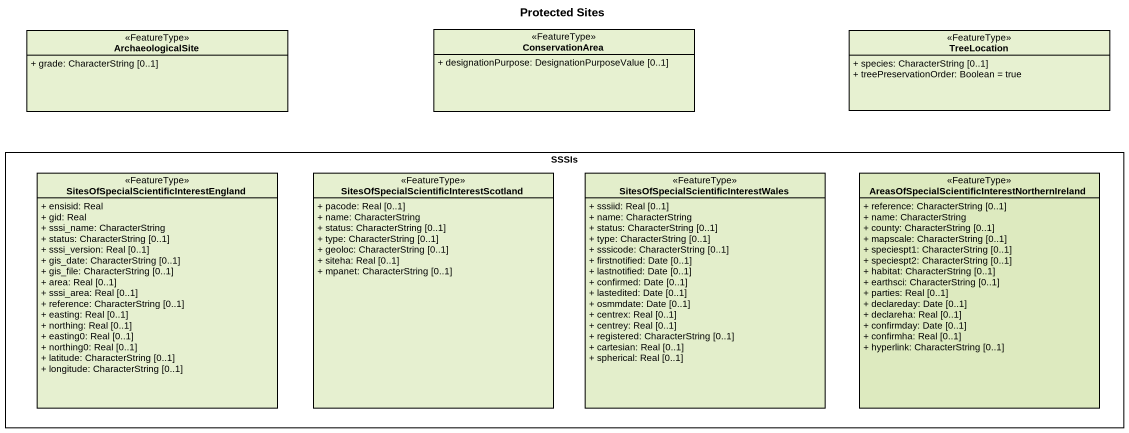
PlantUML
@startuml
title Protected Sites
hide circle
hide empty members
skinparam classAttributeIconSize 0
class ArchaeologicalSite <<FeatureType>> #E7F1D1 {
  + grade: CharacterString [0..1]
}
class ConservationArea <<FeatureType>> #E7F1D1 {
  + designationPurpose: DesignationPurposeValue [0..1]
}
class TreeLocation <<FeatureType>> #E7F1D1 {
  + species: CharacterString [0..1]
  + treePreservationOrder: Boolean = true
}
rectangle SSSIs {
  class "SitesOfSpecialScientificInterestEngland" as SitesOfSpecialScientificInte <<FeatureType>> #E6F0D0 {
    + ensisid: Real
    + gid: Real
    + sssi_name: CharacterString
    + status: CharacterString [0..1]
    + sssi_version: Real [0..1]
    + gis_date: CharacterString [0..1]
    + gis_file: CharacterString [0..1]
    + area: Real [0..1]
    + sssi_area: Real [0..1]
    + reference: CharacterString [0..1]
    + easting: Real [0..1]
    + northing: Real [0..1]
    + easting0: Real [0..1]
    + northing0: Real [0..1]
    + latitude: CharacterString [0..1]
    + longitude: CharacterString [0..1]
  }
  class "SitesOfSpecialScientificInterestScotland" as SitesOfSpecialScientificInte_2 <<FeatureType>> #E6F0D0 {
    + pacode: Real [0..1]
    + name: CharacterString
    + status: CharacterString [0..1]
    + type: CharacterString [0..1]
    + geoloc: CharacterString [0..1]
    + siteha: Real [0..1]
    + mpanet: CharacterString [0..1]
  }
  class "SitesOfSpecialScientificInterestWales" as SitesOfSpecialScientificInte_3 <<FeatureType>> #E3EECB {
    + sssiid: Real [0..1]
    + name: CharacterString
    + status: CharacterString [0..1]
    + type: CharacterString [0..1]
    + sssicode: CharacterString [0..1]
    + firstnotified: Date [0..1]
    + lastnotified: Date [0..1]
    + confirmed: Date [0..1]
    + lastedited: Date [0..1]
    + osmmdate: Date [0..1]
    + centrex: Real [0..1]
    + centrey: Real [0..1]
    + registered: CharacterString [0..1]
    + cartesian: Real [0..1]
    + spherical: Real [0..1]
  }
  class "AreasOfSpecialScientificInterestNorthernIreland" as AreasOfSpecialScientificInte <<FeatureType>> #DDEABF {
    + reference: CharacterString [0..1]
    + name: CharacterString
    + county: CharacterString [0..1]
    + mapscale: CharacterString [0..1]
    + speciespt1: CharacterString [0..1]
    + speciespt2: CharacterString [0..1]
    + habitat: CharacterString [0..1]
    + earthsci: CharacterString [0..1]
    + parties: Real [0..1]
    + declareday: Date [0..1]
    + declareha: Real [0..1]
    + confirmday: Date [0..1]
    + confirmha: Real [0..1]
    + hyperlink: CharacterString [0..1]
  }
}
@enduml
